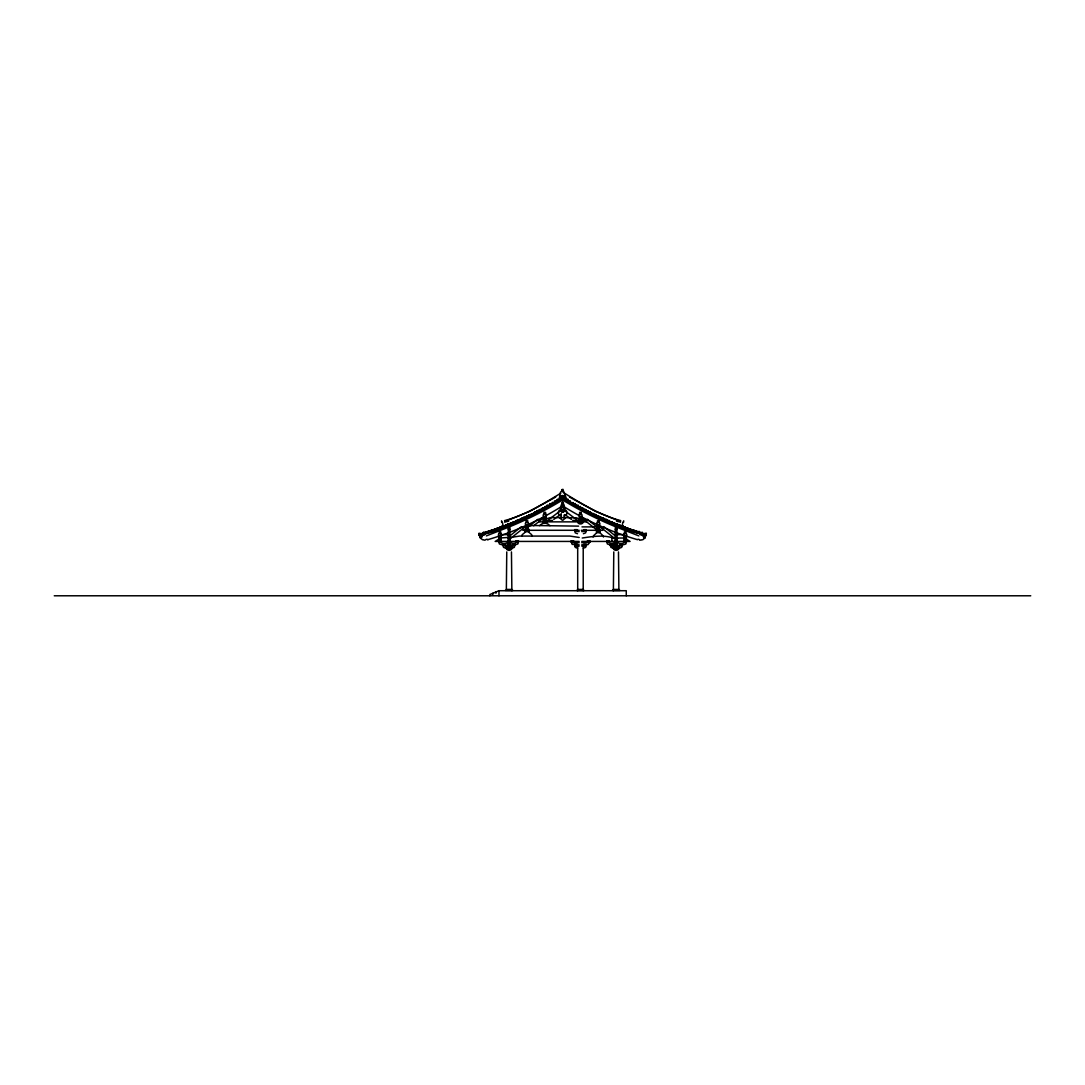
<?xml version="1.0" encoding="UTF-8"?>
<svg xmlns="http://www.w3.org/2000/svg" width="1085" height="1085" viewBox="0 0 1085 1085"><rect width="100%" height="100%" fill="white"/><g stroke="black" fill="none" stroke-linecap="round" stroke-linejoin="round"><path stroke-width="1.5" d="M585.249 511.32C587.568 509.665 582.767 509.882 585.249 511.32A1.709 1.682 0.9 0 0 587.202 512.256L587.853 512.635A1.709 1.682 0.9 0 0 589.806 513.571L590.023 511.903L591.081 512.825M587.216 511.577C590.972 513.354 586.659 509.082 587.093 511.252A1.424 1.397 0.9 0 1 585.615 510.52L585.263 510.628M587.08 511.957L588.138 511.279L588.206 512.527A1.424 1.397 0.9 0 0 589.684 513.219L590.457 513.964L590.823 513.164A1.424 1.397 0.9 0 0 591.189 513.612M590.823 513.164L590.81 513.842A1.424 1.397 0.9 0 0 592.288 514.534L593.061 515.28A1.709 1.682 0.9 0 0 595.014 516.216L595.692 516.568A1.709 1.682 -1.3 0 0 597.672 517.423L598.337 517.789A1.709 1.682 -1.3 0 0 600.33 518.644C599.72 514.765 602.785 519.173 601.334 518.196M595.014 515.578L594.905 515.212A1.424 1.397 0.9 0 1 593.427 514.48C593.685 516.745 593.332 511.93 592.41 514.887A1.709 1.682 0.9 0 1 590.457 513.91M593.427 514.48L593.414 515.172A1.424 1.397 0.9 0 0 594.892 515.863L595.014 516.216M625.543 528.192A1.424 1.397 -7.1 0 0 627.103 528.707L628.052 529.982A1.709 1.682 -7.1 0 0 630.114 530.619L630.792 530.89A1.709 1.682 -8.1 0 0 632.867 531.501L633.572 531.786A1.709 1.682 -8.1 0 0 635.647 532.396C635.593 527.324 637.899 535.149 635.39 531.433A1.424 1.397 -8.1 0 1 633.816 530.931M518.983 520.746C521.79 519.267 515.443 519.308 519.606 521.153A1.709 1.682 1 0 0 521.614 520.19L522.414 518.874A1.424 1.397 1.3 0 0 523.906 518.196M519.756 520.746A1.424 1.397 1 0 0 521.261 520.054C520.054 518.657 522.536 517.07 522.278 519.186M523.743 517.138L524.991 517.26L524.245 519.01A1.709 1.682 1.3 0 1 522.265 519.864L522.414 518.874M526.917 517.111L526.55 517.667A1.424 1.397 1.3 0 1 525.045 518.304M526.903 517.789C524.652 516.04 529.439 516.446 526.903 517.789A1.709 1.682 1.3 0 1 524.909 518.644L525.059 517.626A1.424 1.397 1.3 0 0 526.564 516.975M526.388 515.917L527.405 515.755L527.703 517.084A1.424 1.397 1.3 0 0 529.195 516.392C527.947 514.263 531.976 515.768 529.548 516.568A1.709 1.682 1.3 0 1 527.568 517.423M627.578 529.209L628.296 529.073A1.424 1.397 -7.1 0 0 629.87 529.656C629.219 530.023 631.918 528.341 631.117 530.673A1.424 1.397 -8.1 0 0 632.691 531.162C631.47 530.701 634.996 528.517 633.477 531.107A1.709 1.682 -8.1 0 0 635.552 531.758L636.719 531.447L635.349 531.392M632.704 531.23C633.816 528.815 634.779 533.25 632.772 530.823M511.727 523.499L511.537 524.489L511.727 523.499A1.424 1.397 3.2 0 0 513.246 522.875L513.558 523.702A1.709 1.682 3.2 0 1 511.537 524.489L510.506 524.611A1.424 1.397 4.6 0 1 508.973 525.208L508.133 525.872A1.709 1.682 4.6 0 1 506.098 526.605L506.302 525.628A1.424 1.397 4.6 0 0 507.848 525.045C507.712 527.337 507.59 522.726 508.96 525.276M517.07 521.885A1.424 1.397 3.2 0 0 518.589 521.248L518.63 520.556A1.424 1.397 3.2 0 1 517.097 521.234C516.27 524.842 514.955 519.444 517.057 521.939M516.243 522.563L516.257 522.522A1.709 1.682 3.2 0 1 514.236 523.35C511.211 522.916 515.307 522.685 514.412 522.373A1.424 1.397 3.2 0 0 514.995 522.387M518.942 521.437L519.349 520.637M575.05 505.624C577.423 504.064 572.622 504.077 575.05 505.624A1.709 1.682 3.4 0 0 576.949 506.641M575.403 505.529L575.416 505.474A1.424 1.397 3.4 0 0 576.854 506.275L577.586 507.061A1.709 1.682 3.4 0 0 579.498 508.065L580.136 508.485A1.709 1.682 3.4 0 0 582.035 509.502L582.333 507.848L583.432 508.458M576.854 506.275L576.894 505.637A1.424 1.397 3.4 0 1 575.443 504.837M577.586 507.061L578.21 505.976L576.854 506.342M579.498 508.133L580.475 507.143L580.489 508.39A1.424 1.397 3.4 0 0 581.94 509.15L582.672 509.923A1.709 1.682 3.4 0 0 584.584 510.94C583.798 508.363 586.985 509.204 585.602 511.211A1.424 1.397 0.9 0 0 587.08 511.903M582.672 509.923L583.296 508.838L581.94 509.204M583.038 509.814L583.038 509.774A1.424 1.397 3.4 0 0 584.476 510.574M623.59 522.265L623.685 520.8M560.484 498.747C559.846 500.755 558.232 489.81 563.413 490.908C566.248 496.564 565.719 498.273 564.756 498.747M614.381 524.76A1.709 1.682 -4.6 0 0 616.429 525.547L617.446 525.683A1.424 1.397 -4.6 0 0 618.992 526.266L619.82 526.944A1.709 1.682 -4.6 0 0 621.854 527.676L622.546 528.002A1.709 1.682 -4.6 0 0 624.58 528.748C628.296 526.591 621.339 526.7 625.625 528.815A1.424 1.397 -7.1 0 0 627.184 529.344M627.198 529.412C626.981 525.425 629.856 530.904 627.957 529.236A1.709 1.682 -7.1 0 0 630.032 529.995L631.185 529.697L631.131 530.714M507.807 541.429L495.167 541.429L499.059 538.987L500.999 538.987L500.836 537.373M532.152 536.071C532.152 533.196 527.079 533.522 529.06 529.331L524.842 529.331C526.74 533.806 521.532 533.264 521.749 536.071M549.986 525.628L548.657 524.72A1.587 1.587 0 0 0 547.193 523.879L546.406 523.309L546.894 520.881L545.592 520.881M603.491 537.048C603.233 534.132 598.093 533.996 600.398 529.331L596.18 529.331C598.472 534.227 593.047 534.308 593.088 537.048M505.42 526.89C503.264 525.167 508.024 525.683 505.42 526.944A1.709 1.682 4.6 0 1 503.386 527.676L502.694 528.002A1.709 1.682 4.6 0 1 500.66 528.748C499.602 525.533 499.398 531.257 500.863 527.758A1.424 1.397 4.6 0 0 502.409 527.174M502.979 525.845C500.578 528.042 503.684 526.713 503.44 527.039M502.409 527.12L502.355 527.812A1.424 1.397 4.6 0 1 500.809 528.395M503.589 526.7L503.535 527.337A1.424 1.397 4.6 0 0 505.067 526.74L505.067 526.74M506.763 551.912L506.356 589.101M510.506 524.611C510.723 523.662 512.432 521.953 510.343 523.621M510.845 524.814L510.859 524.76A1.709 1.682 4.6 0 1 508.811 525.547L509.014 524.57A1.424 1.397 4.6 0 0 509.597 524.597M613.784 551.912L613.378 590.715M563.346 497.378C561.772 499.765 561.772 494.977 563.346 497.378A1.424 1.397 7 0 0 564.458 497.852L565.027 499.588A1.709 1.682 7 0 0 566.872 500.727L567.509 501.107A1.709 1.682 4.8 0 0 569.394 502.219C570.534 498.774 570.29 502.043 570.005 502.653A1.709 1.682 4.8 0 0 571.89 503.711C574.589 500.131 570.818 505.651 573.165 503.074M569.394 502.219L569.354 501.216A1.424 1.397 4.8 0 1 567.93 500.375M572.514 504.145L572.948 503.372A1.424 1.397 4.8 0 0 574.358 504.213L574.399 505.203A1.709 1.682 4.8 0 1 572.527 504.105M572.948 503.372L572.88 504.05A1.424 1.397 4.8 0 0 574.304 504.851M483.245 533.169L483.707 532.45L484.276 533.169M559.968 507.522L560.728 508.133A1.709 1.709 0 0 0 561.474 509.869L561.053 511.564L560.186 510.615L561.108 510.967L561.338 510.14L559.955 509.855A3.458 3.458 0 0 0 558.463 511.713L558.531 514.087A2.929 2.929 0 0 0 559.968 515.646C560.769 512.744 562.572 517.152 559.941 517.938A1.872 1.872 0 0 0 561.203 519.01A2.007 2.007 0 0 0 562.627 520.244A2.007 2.007 0 0 0 564.037 519.01A1.872 1.872 0 0 0 565.299 517.938C562.681 517.165 564.525 512.649 565.271 515.646A2.929 2.929 0 0 0 566.709 514.087L566.777 511.713A3.458 3.458 0 0 0 565.285 509.855L563.902 510.14L564.132 510.967L565.054 510.615L564.186 511.564L563.766 509.869A1.709 1.709 0 0 0 564.512 508.133L565.271 507.522M616.375 524.909L616.266 525.208A1.424 1.397 -4.6 0 1 614.734 524.611C611.764 523.757 616.199 523.702 614.68 523.974A1.424 1.397 -4.6 0 0 615.1 524.38M606.257 520.746L606.61 520.556A1.424 1.397 -3.2 0 0 608.142 521.234L608.997 522.563A1.709 1.682 -3.2 0 0 611.004 523.35L611.682 523.702A1.709 1.682 -3.2 0 0 613.703 524.489L613.771 522.794L614.897 523.621M611.777 522.102L629.558 529.06L617.582 524.72C617.555 527.432 618.07 522.129 616.266 524.163M618.992 526.333C620.403 523.77 620.227 528.504 620.118 526.049A1.424 1.397 -4.6 0 0 620.525 526.51M620.335 525.75L619.549 524.774L619.087 525.967A1.709 1.682 -4.6 0 1 617.582 525.764M621.651 526.7C621.502 527.025 624.689 527.92 622.261 525.845M564.458 497.852L564.417 499.141A1.709 1.682 7 0 1 562.586 497.961L562.695 497.038M562.586 497.961L562.952 497.879A1.424 1.397 7 0 0 564.336 498.774C566.329 496.699 565.027 501.189 565.488 498.774A1.424 1.397 7 0 0 566.872 499.724C566.438 502.301 567.184 497.093 568.309 499.71M566.872 500.727L566.79 500.361A1.424 1.397 7 0 1 565.407 499.466L565.488 498.774M497.662 529.209L497.283 529.236A1.709 1.682 7.1 0 1 495.208 529.995C495.791 527.866 492.142 530.158 495.14 530.66A1.709 1.682 7.1 0 0 497.201 529.928L498.137 528.707A1.424 1.397 7.1 0 0 499.697 528.192M495.126 530.619L495.289 530.294A1.424 1.397 7.1 0 0 496.862 529.765L497.188 527.852L497.974 529.046M498.042 529.412C496.754 526.795 496.713 531.514 496.944 529.073A1.424 1.397 7.1 0 1 495.37 529.656L495.411 529.602M539.584 525.628L540.954 524.665A1.587 1.587 0 0 1 542.364 523.879L543.165 523.309L542.676 520.881L543.978 520.881M508.295 540.778C509.692 543.788 499.263 545.023 501.324 540.778L498.734 540.778L499.317 543.951C504.674 545.999 512.568 545.999 517.925 543.951L518.508 540.778L515.917 540.778C517.925 544.792 508.512 543.585 509.923 540.778M508.295 544.182C509.502 546.243 503.901 547.45 505.542 544.182L502.952 544.182L502.952 545.158L503.535 547.355L505.868 548.237M512.025 548.237L514.358 547.355L514.941 544.182L512.351 544.182C513.924 547.383 508.797 546.162 509.923 544.182M572.731 520.42L577.762 520.583L563.549 509.801L563.427 508.187M579.159 542.717L573.653 542.717L573.653 540.778L571.049 540.778L572.161 544.385L579.159 544.833M579.159 531.596L576.935 531.433L577.22 529.656L574.616 529.656L575.199 532.83L577.532 533.712M579.159 546.121L577.057 546.08L577.22 544.182L574.616 544.182L575.199 547.355L577.532 548.237M583.377 533.712L585.71 532.83L586.293 529.656L583.703 529.656L583.988 531.433L581.75 531.596M583.377 548.237L585.71 547.355L586.293 544.182L583.703 544.182L583.988 545.958L581.75 546.121M615.317 540.778C616.822 543.626 607.274 544.792 609.322 540.778L606.732 540.778L607.315 543.951C612.672 545.999 620.566 545.999 625.923 543.951L626.506 540.778L623.916 540.778C625.977 545.023 615.548 543.788 616.945 540.778M615.317 544.182C616.551 546.23 611.275 547.355 612.889 544.182L610.299 544.182L610.299 545.158L610.882 547.355L613.215 548.237M619.372 548.237L621.705 547.355L622.288 545.158L622.288 544.182L619.698 544.182C621.339 547.45 615.737 546.243 616.945 544.182M581.75 541.429L630.073 541.429L626.181 538.987L626.018 537.373M603.626 520.23C605.85 518.359 601.09 519.064 603.626 520.19A1.709 1.682 -1 0 0 605.62 521.098L606.122 520.013L606.881 521.003L605.484 520.814L606.447 519.322L606.651 521.288A1.424 1.397 -3.2 0 0 608.17 521.885M608.183 521.939L609.187 521.193L609.336 522.373A1.424 1.397 -3.2 0 0 610.869 523.011L610.828 522.373A1.424 1.397 -3.2 0 1 610.245 522.387M609.539 521.397L609.146 520.447L608.183 520.841M610.869 523.078C612.333 523.58 613.269 521.207 610.882 521.966M489.593 532.396L489.769 532.057A1.424 1.397 8.1 0 0 491.342 531.569L492.468 530.823A1.709 1.682 8.1 0 0 494.543 530.199L494.448 530.89A1.709 1.682 8.1 0 1 492.373 531.501L491.668 531.786A1.709 1.682 8.1 0 1 489.593 532.396L489.864 531.433A1.424 1.397 8.1 0 0 491.437 530.931M492.359 531.555C493.295 527.635 489.172 531.379 492.536 531.23M594.892 515.917L596.221 515.443L595.692 516.568M594.878 515.185L595.529 514.398L596.262 515.416M598.852 515.917L597.591 516.04L597.672 517.491M600.195 518.359L601.524 517.884M482.839 533.942C482.337 531.46 485.687 534.186 483.137 534.186C481.482 532.681 484.968 531.094 483.991 533.386A1.709 1.682 10.3 0 0 484.846 533.481M483.137 534.132L482.852 533.901A1.424 1.397 10.3 0 1 481.197 534.064L480.967 534.349A1.709 1.682 10.3 0 0 483.137 534.132L483.259 533.508M486.066 533.386A1.709 1.682 10.3 0 1 483.964 533.969L484.263 533.006A1.424 1.397 10.3 0 0 485.849 532.572L486.189 532.762A1.709 1.682 10.3 0 1 485.605 533.277M488.874 532.599C486.907 530.66 491.586 531.65 488.874 532.64A1.709 1.682 10.3 0 1 486.772 533.183L486.066 533.44L486.894 532.504A1.709 1.682 10.3 0 0 488.996 531.976C491.722 530.836 487.016 529.968 489.01 531.908M488.67 531.731L488.535 532.464A1.424 1.397 10.3 0 1 486.962 532.857C488.209 531.569 484.276 530.809 486.066 533.44M501.012 538.892L498.734 538.336L499.222 537.373M589.684 513.286L591.027 512.852L590.457 513.964M592.369 514.236L592.627 513.219L593.753 513.788M555.845 502.219A1.709 1.682 -4.8 0 0 557.731 501.107L558.368 499.724A1.424 1.397 -7 0 0 559.765 498.842L559.846 499.52A1.424 1.397 -7 0 1 558.449 500.361M560.118 498.856C558.138 500.104 561.935 496.794 560.213 499.588A1.709 1.682 -7 0 1 558.368 500.727L558.368 499.724M560.701 498.218L560.782 497.852A1.424 1.397 -7 0 0 561.854 497.445M622.112 525.75L622.926 522.088M548.291 506.641A1.709 1.682 -3.4 0 0 550.19 505.569C552.387 505.135 549.403 501.894 549.525 504.511M552.075 503.074C555.018 505.271 550.448 500.063 553.445 503.413A1.424 1.397 -4.8 0 0 554.855 502.518C558.694 498.951 551.194 501.65 555.954 501.921M553.296 503.074L553.377 502.68A1.424 1.397 -4.8 0 0 554.801 501.88M555.791 501.582L555.886 501.175A1.424 1.397 -4.8 0 0 557.31 500.375M556.93 499.71L558.015 499.073L558.3 500.049M558.368 500.782L557.351 499.819L557.731 501.161M574.345 504.172L575.077 503.44L575.715 504.511M580.8 507.387L580.163 506.315L579.39 507.712A1.424 1.397 3.4 0 1 577.952 506.912L577.98 504.973L576.989 506.003M638.672 532.694L638.346 532.504A1.709 1.682 -10.3 0 1 636.244 531.976L636.583 531.786A1.424 1.397 -10.3 0 0 638.17 532.22L639.526 532.233L639.173 533.386A1.709 1.682 -10.3 0 0 641.276 533.969L641.086 533.644A1.424 1.397 -10.3 0 1 639.499 533.21L639.065 531.311L638.278 532.857A1.424 1.397 -10.3 0 1 636.692 532.409L636.366 532.599A1.709 1.682 -10.3 0 0 638.468 533.183L639.377 532.518A1.424 1.397 -10.3 0 0 640.977 533.006L641.995 533.169M538.038 512.31L538.16 511.903A1.424 1.397 -0.9 0 0 539.638 511.157C538.174 507.983 542.473 509.855 539.991 511.32A1.709 1.682 -0.9 0 1 538.038 512.256L537.387 512.635A1.709 1.682 -0.9 0 1 535.434 513.571C535.407 508.838 532.735 515.687 535.556 513.219A1.424 1.397 -0.9 0 0 537.034 512.486L537.753 511.822M541.808 509.597A1.424 1.397 -3.4 0 1 540.723 509.936L540.655 510.94A1.709 1.682 -3.4 0 0 542.568 509.869L543.3 509.15A1.424 1.397 -3.4 0 0 544.738 508.336L545.741 508.133A1.709 1.682 -3.4 0 0 547.654 507.007L548.345 505.637A1.424 1.397 -3.4 0 0 549.444 505.298M545.741 508.133L545.443 506.41L544.439 507.387M548.386 506.342L547.26 504.973L547.288 506.953A1.424 1.397 -3.4 0 1 545.85 507.712L545.809 507.075A1.424 1.397 -3.4 0 0 547.247 506.275M550.936 504.851A1.424 1.397 -4.8 0 0 552.346 504.01L552.713 504.105A1.709 1.682 -4.8 0 1 550.841 505.203L549.851 504.281L550.19 505.624M643.432 535.773L645.304 534.647L644.639 537.807M644.639 538.201L645.005 535.38M644.639 538.54L644.992 537.102M646.362 533.345L645.548 536.044L646.362 533.467M646.362 534.2L645.643 535.529M531.487 513.788L532.857 513.503L532.179 515.28A1.709 1.682 -0.9 0 1 530.226 516.216L530.334 515.212M535.42 512.934L535.542 512.54A1.424 1.397 -0.9 0 0 537.021 511.835L537.373 511.957M538.024 511.605C537.685 508.607 535.244 512.554 538.16 511.957M540.75 509.896L539.421 510.208L539.991 511.32M519.769 520.108L519.796 520.068A1.424 1.397 1 0 0 521.261 519.417M527.581 516.785L527.717 516.406A1.424 1.397 1.3 0 0 528.829 516.189M623.129 525.588L622.153 528.124L612.211 524.286M641.018 533.101C644.273 530.307 640.34 534.715 642.117 534.186A1.709 1.682 -10.3 0 0 644.273 534.349L644.042 534.064A1.424 1.397 -10.3 0 1 642.388 533.901L641.981 533.508M516.962 521.587L516.474 520.393L515.714 521.397M500.863 527.758L499.941 526.903L499.71 528.124M506.152 525.967L505.691 524.774L504.905 525.75M492.468 530.863L492.644 530.497A1.424 1.397 8.1 0 0 494.204 530.036L494.109 530.714A1.424 1.397 8.1 0 1 492.549 531.162M587.758 542.391L587.433 540.778L590.023 540.778L589.697 542.391L581.75 542.717M627.225 529.046L628.459 528.802L628.391 529.819A1.424 1.397 -7.1 0 0 629.951 530.294M579.159 530.294L522.889 530.294L522.889 526.89L532.966 525.506L578.603 526.13M597.604 516.772L598.866 516.663L598.337 517.789M605.484 520.746A1.424 1.397 -1 0 1 603.979 520.054C605.186 518.657 602.704 517.07 602.962 519.186M509.923 546.935L511.7 546.935C513.164 551.519 505.054 551.519 506.519 546.935L508.295 546.935M561.989 496.089L562.979 495.831M579.187 537.468L569.923 536.071L519.647 536.071L510.384 537.468C511.184 540.154 506.139 538.865 508.295 537.373M527.758 526.252C530.145 528.286 523.743 528.286 526.13 526.252M514.819 545.28L512.351 545.158M545.592 517.803L545.592 521.858L543.978 521.858L543.978 519.417M581.262 517.803C583.662 519.837 577.261 519.837 579.648 517.803M599.11 526.252C601.497 528.286 595.095 528.286 597.482 526.252M616.945 533.969C619.332 536.004 612.93 536.004 615.317 533.969M616.945 537.373C619.332 539.408 612.93 539.408 615.317 537.373M566.885 500.063C568.716 499.344 568.35 501.935 566.94 500.049A1.709 1.682 7 0 1 565.502 499.575M534.213 512.852L535.556 513.286M581.262 520.556L583.052 520.556C584.503 525.14 576.406 525.14 577.857 520.556L579.648 520.556M616.945 546.935L618.721 546.935C620.186 551.519 612.076 551.519 613.54 546.935L615.317 546.935M529.046 514.697L530.294 514.819M521.451 526.632L509.611 536.098L509.611 538.187L510.899 538.187L526.917 525.371M528.761 526.605L537.97 519.24M533.657 525.791L543.517 517.911M563.59 509.801L561.65 509.801L547.477 520.583L552.509 520.42M553.77 519.471L561.352 513.72M581.262 519.417L581.262 521.858L579.648 521.858L579.295 518.874L576.176 517.762L550.8 517.586L543.816 519.417L543.978 517.803M582.238 538.024C592.749 536.424 605.81 534.308 615.317 538.987L615.317 541.429M560.864 493.173C543.07 503.969 524.842 515.389 504.525 520.61M639.594 539.747A1.56 1.56 0 0 0 641.696 539.747A1.573 1.573 0 0 0 643.69 538.662A1.465 1.465 0 0 0 644.341 537.238A2.251 2.251 0 0 0 645.358 535.909L645.534 535.312C616.239 527.256 588.178 514.697 562.627 498.259C537.061 514.697 509.001 527.256 479.706 535.312L479.882 535.909A2.251 2.251 0 0 0 480.899 537.238A1.465 1.465 0 0 0 481.55 538.662A1.573 1.573 0 0 0 483.544 539.747A1.56 1.56 0 0 0 485.646 539.747A1.668 1.668 0 0 1 487.87 539.72M562.627 498.259L562.627 505.881C539.381 520.474 514.1 531.948 487.775 539.679M550.556 504.701L561.46 498.11M555.71 497.066L529.67 511.374L504.661 521.559M633.559 531.731L633.898 531.569A1.424 1.397 -8.1 0 0 635.471 532.057L635.647 532.396M534.2 512.69L549.01 505.203M535.841 512.269L547.708 506.275M535.963 512.5L547.83 506.505M625.53 528.124L625.204 528.354A1.709 1.682 -7.1 0 0 625.747 528.897M514.941 521.437L523.824 517.477M526.795 516.162L531.23 514.182M516.568 521.112L528.422 515.836M516.663 521.356L528.544 516.067M614.68 523.919L614.341 524.123A1.709 1.682 -4.6 0 0 614.856 524.692M616.673 525.086L629.354 529.548M619.087 525.94L620.172 526.795A1.424 1.397 -4.6 0 0 621.705 527.337M622.112 527.229L622.831 527.12M624.431 528.395A1.424 1.397 -4.6 0 1 622.885 527.812L622.831 527.174A1.424 1.397 -4.6 0 0 624.377 527.758L624.58 528.748M626.262 595.787L626.262 590.715L498.978 590.715L489.85 594.526L489.85 595.787M503.087 526.089L495.682 529.06L503.209 526.442M506.044 524.95L513.463 522.102M503.304 526.686L484.032 533.196M486.365 535.895L509.028 527.012A375.736 375.736 0 0 0 562.464 500.09M595.665 515.89L596.031 515.755A1.424 1.397 -1.3 0 0 597.523 516.433L597.55 517.084A1.424 1.397 -1.3 0 1 596.045 516.392L596.045 516.446M598.323 517.111L598.676 516.975A1.424 1.397 -1.3 0 0 600.181 517.654L600.995 519.01A1.709 1.682 -1.3 0 0 602.975 519.864L602.826 518.874A1.424 1.397 -1.3 0 1 601.714 518.63M644.761 536.383L643.432 536.939L644.829 537.373L644.992 536.573M587.867 511.957L588.219 511.781A1.424 1.397 0.9 0 0 589.697 512.581M481.998 533.264L495.682 528.951M480.601 533.739L479.407 534.105L480.601 538.323M479.204 534.512L480.275 534.186M482.472 533.386L488.399 531.569M491.356 530.66L495.804 529.29M480.235 535.38L479.909 533.115L480.411 537.373L481.808 536.939L479.936 535.475M479.597 535.678L478.878 534.322M484.493 534.946L480.411 536.207L481.808 536.587L480.411 537.021M480.411 536.668L481.808 536.234L480.479 535.8M480.411 537.251L481.808 536.831L480.479 536.505M567.509 501.161L567.875 501.026A1.424 1.397 4.8 0 0 569.299 501.853M504.728 522.061L508.729 521.193M561.813 510.615L563.427 510.615M561.813 510.777L563.427 510.777M561.813 511.361L563.427 511.361M543.978 517.477L545.592 517.477M579.648 517.477L581.262 517.477M543.978 517.965L545.592 517.965M579.648 517.965L581.262 517.965M543.978 518.277L545.592 518.277M579.648 518.277L581.262 518.277M546.569 518.467L541.781 518.467L538.784 520.868L538.784 521.871L542.866 521.871M578.671 518.467L583.459 518.467L586.456 520.868L586.456 521.871L582.374 521.871M543.49 518.766L546.08 518.766M579.159 518.766L581.75 518.766M543.978 520.393L545.592 520.393M579.648 520.393L581.262 520.393M543.978 520.976L545.592 520.976M579.648 520.976L581.262 520.976M543.978 521.41L545.592 521.41M579.648 521.41L581.262 521.41M543.978 521.709L545.592 521.709M579.648 521.709L581.262 521.709M546.08 521.858L578.603 521.871M542.676 522.333L546.894 522.333M577.857 522.495L583.052 522.495M543.165 523.309L546.406 523.309M526.13 525.927L527.758 525.927M597.482 525.927L599.11 525.927M526.13 526.415L527.758 526.415M597.482 526.415L599.11 526.415M526.13 526.727L527.758 526.727M597.482 526.727L599.11 526.727M581.994 526.89L601.036 526.89L602.677 528.205L602.677 530.294L581.289 530.294M525.655 527.215L528.246 527.215M596.994 527.215L599.598 527.215M526.13 528.843L527.758 528.843M597.482 528.843L599.11 528.843M508.295 529.426L509.923 529.426M615.317 529.426L616.945 529.426M524.95 530.877L529.06 530.782M574.616 530.619L577.22 530.619M583.703 530.619L586.293 530.619M596.289 530.877L600.398 530.782M574.942 531.27L576.894 531.27M584.028 531.27L585.968 531.27M525.33 531.758L528.571 531.758M596.669 531.758L599.91 531.758M596.669 532.735L599.91 532.735M499.222 533.589L500.836 533.589A1.627 1.627 0 0 1 501.27 536.031A1.627 1.627 0 0 1 498.788 536.031A1.627 1.627 0 0 1 499.222 533.589L499.222 531.908L500.836 531.908L500.836 533.589M624.404 533.589L626.018 533.589A1.627 1.627 0 0 1 626.452 536.031A1.627 1.627 0 0 1 623.97 536.031A1.627 1.627 0 0 1 624.404 533.589L624.404 531.908L626.018 531.908L626.018 533.589M508.295 533.969L508.105 535.407M509.923 534.62L500.836 534.62L500.836 538.024M615.317 534.62L624.404 534.62L624.404 538.024M614.829 534.932L617.433 534.932M509.923 535.583L508.295 535.583L508.295 538.024M500.836 536.397L499.222 536.397L499.222 538.024L509.923 537.373M624.404 536.397L626.018 536.397L626.018 538.024L611.913 538.024L611.913 541.429M499.222 537.048L500.836 537.048M624.404 537.048L626.018 537.048M624.404 537.373L624.241 538.987L626.181 538.987M499.222 537.536L500.836 537.536M624.404 537.536L626.018 537.536M507.807 538.336L510.411 538.336M614.829 538.336L617.433 538.336M626.506 538.336L623.916 538.336L624.241 538.987M499.222 539.964L500.836 539.964M624.404 539.964L626.018 539.964M499.222 540.547L500.836 540.547M624.404 540.547L626.018 540.547M579.187 541.429L508.295 541.429L508.295 538.987M498.734 541.754L501.324 541.754M507.807 541.754L510.411 541.754M515.917 541.754L518.508 541.754M571.049 541.754L573.653 541.754M587.27 541.429L590.023 541.754M606.732 541.754L609.322 541.754M614.964 541.876L617.433 541.754M623.916 541.754L626.506 541.754M499.059 542.391L500.999 542.391M508.133 542.391L510.086 542.391M516.243 542.391L518.196 542.391M571.375 542.391L573.328 542.391M607.058 542.391L608.997 542.391M615.154 542.391L617.107 542.391M624.241 542.391L626.181 542.391M508.295 543.368L509.923 543.368M615.317 543.368L616.945 543.368M508.295 543.951L509.923 543.951M615.317 543.951L616.945 543.951M508.295 544.385L509.923 544.385M615.317 544.385L616.945 544.385M581.75 544.833L587.975 544.684L589.535 542.391M503.074 545.28L505.542 545.158M507.807 545.158L510.411 545.158M574.616 545.158L577.22 545.158M583.703 545.158L586.293 545.158M610.299 545.158L612.889 545.158M614.964 545.28L617.433 545.158M619.698 545.158L622.288 545.158M503.277 545.796L505.217 545.796M508.133 545.796L510.086 545.796M512.676 545.796L514.629 545.796M574.942 545.796L576.894 545.796M584.028 545.796L585.968 545.796M610.624 545.796L612.564 545.796M615.154 545.796L617.107 545.796M620.023 545.796L621.963 545.796M508.295 546.772L509.923 546.772M615.317 546.772L616.945 546.772M508.295 547.355L509.923 547.355M615.317 547.355L616.945 547.355M508.295 547.803L509.923 547.803M615.317 547.803L616.945 547.803M508.295 548.088L509.923 548.088M615.317 548.088L616.945 548.088M506.519 548.888L511.7 548.888M613.54 548.888L618.721 548.888M506.275 589.426L511.944 589.426M577.613 589.426L583.296 589.426M613.296 589.426L618.965 589.426M505.217 590.389L513.002 590.389M576.569 590.389L584.354 590.389M612.238 590.389L620.023 590.389M54.25 595.787L1030.75 595.787M562.545 497.038L562.288 497.879A1.424 1.397 -7 0 1 560.904 498.774M620.715 520.61C599.883 515.212 581.194 503.44 562.979 492.292M616.511 521.193L620.511 522.061M550.882 504.213A1.424 1.397 -4.8 0 0 552.306 503.372L552.726 504.145M620.579 521.559L595.57 511.374L569.53 497.066M547.654 507.061L547.03 505.976L548.305 505.976M544.711 507.699L545.118 508.485A1.709 1.682 -3.4 0 1 543.205 509.502L543.26 508.499A1.424 1.397 -3.4 0 0 544.711 507.699C544.277 509.502 544.439 505.8 545.755 507.414M543.3 509.204L541.944 508.838L542.568 509.923M629.558 528.951L643.242 533.264M644.639 533.739L645.833 534.105L646.036 535.583M629.436 529.29L632.406 530.212M636.841 531.569L642.768 533.386M630.833 530.009L641.208 533.196M644.965 534.186L646.036 534.62M645.005 535.61L645.304 534.647M640.747 534.946L644.829 536.207M643.432 536.587L644.829 537.021M534.051 513.612A1.424 1.397 -0.9 0 0 534.417 513.164L534.783 513.964M531.447 514.927A1.424 1.397 -0.9 0 0 531.813 514.48C531.894 516.772 531.352 512.201 532.952 514.602A1.424 1.397 -0.9 0 0 534.43 513.802L534.417 513.164M480.479 535.339L481.808 535.773M523.065 519.254A1.709 1.682 1.3 0 1 522.278 519.227L521.071 519.105L521.614 520.19M611.642 522.428L614.612 523.58M611.547 522.685L614.503 523.824M638.875 535.895L616.212 527.012A375.736 375.736 0 0 1 562.776 500.09M518.589 521.248L518.942 521.383A1.709 1.682 3.2 0 1 516.921 522.224M594.01 514.182L598.445 516.162M601.415 517.477L610.299 521.437M593.848 514.507L608.671 521.112M593.739 514.751L608.577 521.356M576.23 505.203L591.04 512.69M577.532 506.275L589.399 512.269M577.41 506.505L589.277 512.5M491.437 530.877L491.763 531.107A1.709 1.682 8.1 0 1 489.688 531.758M563.78 498.11L574.684 504.701M562.627 505.881C585.859 520.474 611.14 531.948 637.465 539.679A1.505 1.505 0 0 1 639.472 539.706M622.492 527.324A1.709 1.682 -4.6 0 0 624.526 528.11L625.285 529.032M617.568 524.72L616.28 525.276L616.226 524.57A1.424 1.397 -4.6 0 1 615.643 524.597M612.157 523.594A1.709 1.682 -3.2 0 0 613.662 523.852L614.395 524.814M565.149 514.683L571.47 519.471M603.789 526.632L615.629 536.098L615.629 538.187L614.341 538.187L598.323 525.371M587.27 519.24L597.794 527.649L597.794 529.738M580.489 516.921L596.506 529.738L599.598 530.294M561.46 509.285L561.325 508.187M572.215 503.304L571.863 502.68A1.424 1.397 4.8 0 1 570.439 501.88L570.371 502.558A1.424 1.397 4.8 0 0 571.809 503.345M514.358 521.966L513.11 521.804L513.205 523.553A1.424 1.397 3.2 0 1 511.686 524.136M508.973 524.163L507.726 523.974L507.78 525.723A1.424 1.397 4.6 0 1 506.247 526.266M613.554 524.136A1.424 1.397 -3.2 0 1 612.035 523.512L611.994 522.821A1.424 1.397 -3.2 0 0 613.513 523.499L613.703 524.489M603.979 519.417A1.424 1.397 -1 0 0 605.471 520.108L605.62 521.098M502.111 525.588L503.087 528.124M605.471 520.108L606.298 521.437M584.489 509.896L584.517 509.936A1.424 1.397 3.4 0 1 583.079 509.136M479.936 534.647L480.601 537.55M478.878 533.345L479.692 536.071M480.248 537.224L480.601 538.54M478.878 533.576L479.312 535.692M579.539 507.427L579.431 507.034A1.424 1.397 3.4 0 1 577.993 506.275L577.627 506.37A1.709 1.682 3.4 0 0 578.061 507.007M543.26 508.472L542.541 507.739L541.89 508.811M502.314 522.088L503.128 525.75M636.569 531.731L636.705 532.464M525.045 518.359L524.014 517.64L523.892 518.833A1.424 1.397 1.3 0 1 522.387 519.512M633.803 530.877L633.911 531.609M632.691 531.162L632.609 530.538A1.424 1.397 -8.1 0 1 631.036 530.036M560.782 497.852L560.823 499.141A1.709 1.682 -7 0 0 562.654 497.961M555.222 502.599L555.235 502.653A1.709 1.682 -4.8 0 1 553.35 503.711M552.306 503.372L552.36 504.05M617.053 525.14L617.107 525.872A1.709 1.682 -4.6 0 0 619.142 526.605L618.938 525.628A1.424 1.397 -4.6 0 1 617.406 525.045M618.477 551.912L618.884 589.101M511.455 551.912L511.862 590.715M501.555 520.8L501.65 522.265M549.824 505.474L549.837 505.529A1.424 1.397 -3.4 0 1 548.386 506.275M542.202 509.774L542.202 509.814A1.424 1.397 -3.4 0 1 540.764 510.574M608.278 521.587L608.319 522.224A1.709 1.682 -3.2 0 1 606.298 521.383M600.981 518.332L601.348 518.833A1.424 1.397 -1.3 0 0 602.853 519.512M598.676 516.975L598.689 517.667A1.424 1.397 -1.3 0 0 600.195 518.304M538.16 511.903L538.146 511.252A1.424 1.397 -0.9 0 0 539.625 510.52M532.83 514.249L532.83 514.887A1.709 1.682 -0.9 0 0 534.783 513.91M531.813 514.48L531.826 515.172A1.424 1.397 -0.9 0 1 530.348 515.863M626.018 538.987L626.018 541.429M624.404 538.987L624.404 541.429M616.945 534.62L616.945 527.744L615.317 527.744L615.317 538.024M616.945 535.583L616.945 538.024M616.945 538.987L616.945 541.429M616.945 542.391L616.945 544.833M616.945 545.796L616.945 548.237L615.317 548.237L615.317 545.796M615.317 542.391L615.317 544.833M599.11 526.89L599.11 525.276L597.482 525.276L597.482 526.89M599.11 527.866L599.11 530.294M597.482 527.866L597.482 530.294M583.215 546.894L583.215 590.715M581.262 518.44L581.262 516.826L579.648 516.826L579.648 518.44M577.695 546.894L577.695 590.715M565.543 499.425C568.174 494.231 557.066 494.231 559.697 499.425M563.427 509.801L563.427 512.242M562.627 510.615L562.627 512.242M561.813 509.801L561.813 512.242M545.592 518.44L545.592 516.826L543.978 516.826L543.978 518.44M528.246 530.294L525.655 530.294M527.758 526.89L527.758 525.276L526.13 525.276L526.13 526.89M527.758 527.744L527.758 530.294M527.446 527.649L527.446 529.738M526.13 527.866L526.13 530.294M509.923 541.429L509.923 527.744L508.295 527.744L508.295 534.62M509.923 542.391L509.923 544.833M509.923 545.796L509.923 548.237L508.295 548.237L508.295 545.796M508.295 542.391L508.295 544.833M500.836 538.987L500.836 541.429M499.222 538.987L499.222 541.429M498.978 590.715L498.978 595.787M495.94 591.99L495.94 593.251M492.888 593.251L492.888 594.526M510.56 523.974A1.424 1.397 4.6 0 1 510.153 524.38M515.931 521.736A1.424 1.397 3.2 0 1 515.538 522.156M515.904 522.373A1.424 1.397 3.2 0 1 514.371 523.011M505.122 526.103A1.424 1.397 4.6 0 1 504.715 526.51M502.748 527.324A1.709 1.682 4.6 0 1 502.233 527.893M484.154 533.644A1.424 1.397 10.3 0 0 485.741 533.21C485.226 530.755 487.477 533.4 487.07 532.22A1.424 1.397 10.3 0 0 488.657 531.786M499.615 528.815A1.424 1.397 7.1 0 1 498.056 529.344M499.954 528.992A1.709 1.682 7.1 0 1 497.893 529.683M557.364 501.026A1.424 1.397 -4.8 0 1 555.94 501.853M539.977 510.628A1.709 1.682 -0.9 0 1 539.516 511.252M555.167 501.962A1.709 1.682 -4.8 0 1 554.747 502.613M609.702 522.156A1.424 1.397 -3.2 0 1 609.309 521.736M620.294 526.835A1.709 1.682 -4.6 0 1 619.766 526.252M632.772 530.863A1.709 1.682 -8.1 0 1 630.697 530.199M627.347 529.683A1.709 1.682 -7.1 0 1 625.285 528.992M581.98 508.499A1.424 1.397 3.4 0 1 580.529 507.699M571.578 504.159A300.911 300.911 0 0 1 568.689 502.423M561.935 489.606C562.111 492.726 564.742 488.182 561.935 489.606M644.856 533.481C644.639 536.234 646.836 532.315 644.856 533.481M562.206 504.24L561.813 504.403A1.627 1.627 0 0 0 561.379 506.844A1.627 1.627 0 0 0 563.861 506.844A1.627 1.627 0 0 0 563.427 504.403L563.427 502.721L561.813 502.721L561.813 504.403L563.427 504.403L562.206 504.24M544.358 513.856L543.978 514.019A1.627 1.627 0 0 0 543.544 516.46A1.627 1.627 0 0 0 546.026 516.46A1.627 1.627 0 0 0 545.592 514.019L545.592 512.337L543.978 512.337L543.978 514.019L545.592 514.019L544.358 513.856M526.523 522.305L526.13 522.468A1.627 1.627 0 0 0 525.71 524.909A1.627 1.627 0 0 0 528.192 524.909A1.627 1.627 0 0 0 527.758 522.468L527.758 520.786L526.13 520.786L526.13 522.468L527.758 522.468L526.523 522.305M580.041 513.856L579.648 514.019A1.627 1.627 0 0 0 579.214 516.46A1.627 1.627 0 0 0 581.696 516.46A1.627 1.627 0 0 0 581.262 514.019L581.262 512.337L579.648 512.337L579.648 514.019L581.262 514.019L580.041 513.856M597.876 522.305L597.482 522.468A1.627 1.627 0 0 0 597.048 524.909A1.627 1.627 0 0 0 599.53 524.909A1.627 1.627 0 0 0 599.11 522.468L599.11 520.786L597.482 520.786L597.482 522.468L599.11 522.468L597.876 522.305"/></g></svg>
